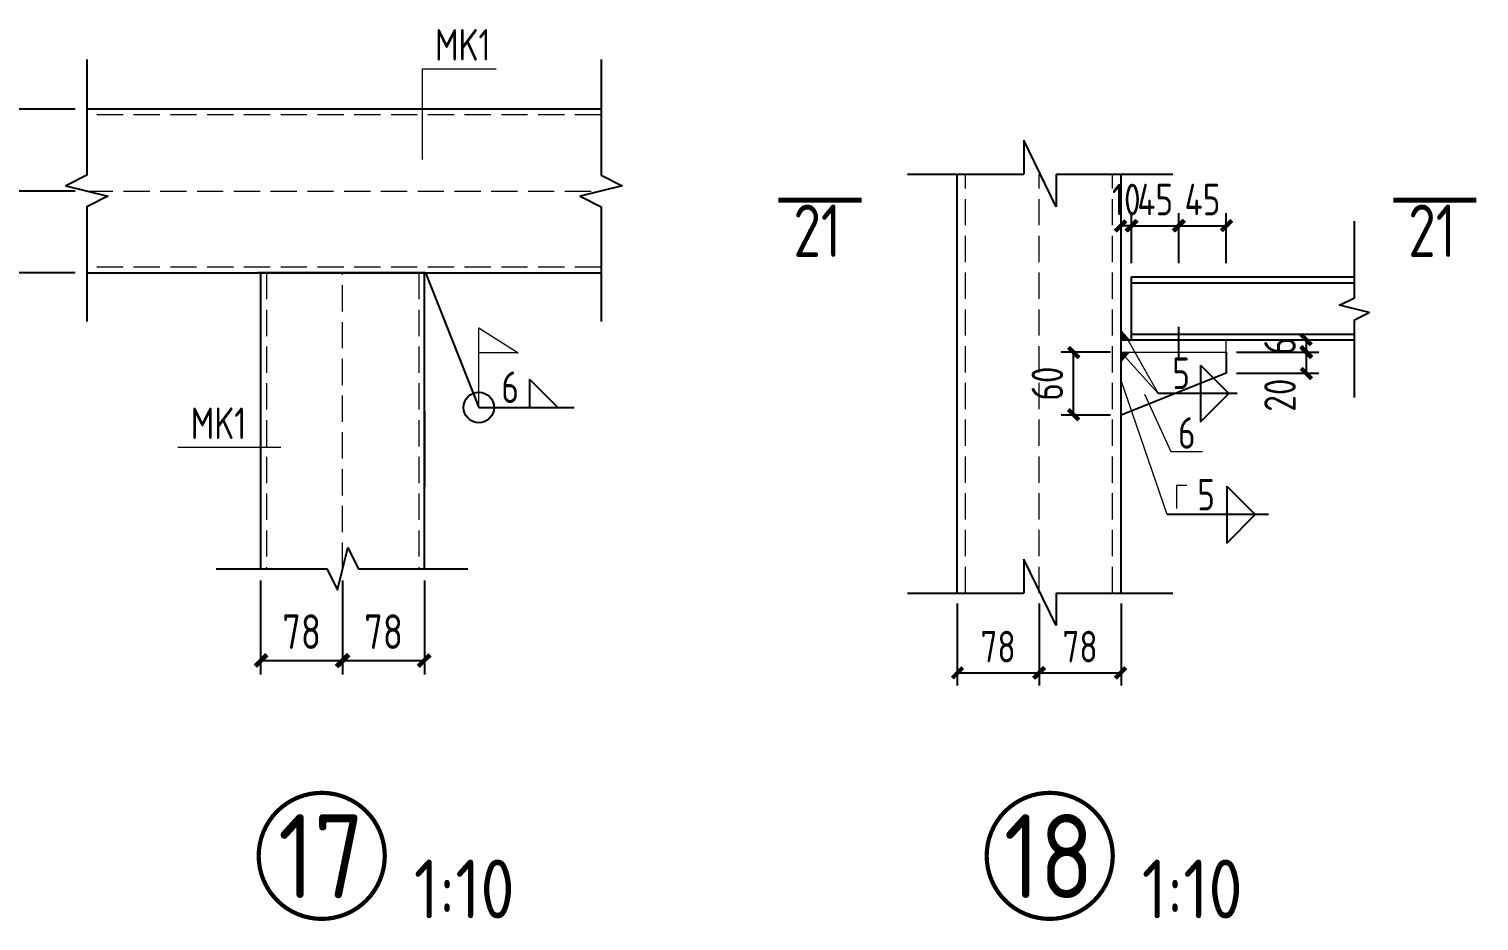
# Model space of a CAD drawing. Header units: millimetres. Extents: x 866309 to 879639, y 39442 to 44891.
# Drawn here: x 875359.2 to 875497.1, y 39549.3 to 39634.2 of the extents above; entities that cross this region are included whole.
import ezdxf

# ---------------------------------------------------------------- set-up
doc = ezdxf.new("R2010")
doc.units = ezdxf.units.MM
doc.header["$LTSCALE"] = 1000
doc.header["$MEASUREMENT"] = 0
doc.linetypes.add('DASH', pattern=[0.35, 0.25, -0.1])
for name, color, linetype, lineweight in [('1', 4, 'Continuous', 70), ('D3', 62, 'Continuous', 9), ('LZ', 64, 'Continuous', 9), ('数字', 3, 'Continuous', 9), ('细实线', 1, 'Continuous', 20)]:
    doc.layers.add(name, color=color, linetype=linetype, lineweight=lineweight)
for name, color, linetype in [('D1', 112, 'Continuous'), ('D2', 6, 'Continuous'), ('DIM', 7, 'Continuous'), ('M_Prof', 2, 'Continuous'), ('M_Thin', 7, 'Continuous'), ('PUB_DIM', 3, 'Continuous'), ('文字', 7, 'Continuous'), ('标注', 7, 'Continuous')]:
    doc.layers.add(name, color=color, linetype=linetype)
doc.styles.add('GBHZ', font='gbenor.shx', dxfattribs={"width": 0.9, "bigfont": 'gbcbig.shx'})
doc.dimstyles.new('Y10', dxfattribs={"dimscale": 0, "dimtxt": 3, "dimasz": 0.01, "dimexe": 1.2, "dimexo": 1, "dimgap": 1, "dimtad": 1, "dimdec": 0, "dimlfac": 10, "dimzin": 0, "dimdsep": 46, "dimtxsty": 'GBHZ', "dimblk1": 'DX', "dimblk2": 'DX', "dimsah": 1, "dimcen": 0.09, "dimdle": 1, "dimadec": 0, "dimazin": 0, "dimtfac": 1, "dimtdec": 0, "dimtix": 1, "dimtmove": 2, "dimatfit": 3, "dimldrblk": 'DX', "dimfxl": 0, "dimtolj": 1, "dimtzin": 0, "dimarcsym": 0})
doc.dimstyles.new('Y10(110)', dxfattribs={"dimscale": 1.1, "dimtxt": 3, "dimasz": 0.01, "dimexe": 1.2, "dimexo": 1, "dimgap": 1, "dimtad": 1, "dimdec": 0, "dimlfac": 10, "dimzin": 0, "dimdsep": 46, "dimtxsty": 'GBHZ', "dimblk1": 'DX', "dimblk2": 'DX', "dimsah": 1, "dimcen": 0.09, "dimdle": 1, "dimadec": 0, "dimazin": 0, "dimtfac": 1, "dimtdec": 0, "dimtix": 1, "dimtmove": 2, "dimatfit": 3, "dimldrblk": 'DX', "dimfxl": 0, "dimtolj": 1, "dimtzin": 0, "dimarcsym": 0})

# ---------------------------------------------------------------- blocks, each defined once
blk = doc.blocks.new('DX')
at = {"color": 0, "linetype": 'ByBlock', "const_width": 40}
blk.add_lwpolyline([(-54, -51), (46, 49)], dxfattribs=at)
blk = doc.blocks.new('*D3542')
at = {"layer": 'Defpoints', "color": 0, "linetype": 'ByBlock', "transparency": 16777216}
for p in [(875468.58, 39615.44), (875464.08, 39610.88), (875468.58, 39610.88)]:
    blk.add_point(p, dxfattribs=at)
at = {"layer": 'DIM', "color": 0, "linetype": 'ByBlock', "lineweight": -2, "transparency": 16777216}
for p, q in [((875464.08, 39611.88), (875464.08, 39616.64)), ((875468.58, 39611.88), (875468.58, 39616.64)), ((875464.07, 39615.44), (875464.06, 39615.44)), ((875464.08, 39615.44), (875468.58, 39615.44)), ((875468.59, 39615.44), (875468.6, 39615.44))]:
    blk.add_line(p, q, dxfattribs=at)
at = {"layer": 'DIM', "color": 0, "linetype": 'ByBlock', "lineweight": -2, "transparency": 16777216, "xscale": 0.01, "yscale": 0.01, "zscale": 0.01}
blk.add_blockref('DX', (875464.08, 39615.44), dxfattribs=at)
at = {"layer": 'DIM', "color": 0, "linetype": 'ByBlock', "lineweight": -2, "transparency": 16777216, "xscale": 0.01, "yscale": 0.01, "zscale": 0.01, "rotation": 180}
blk.add_blockref('DX', (875468.58, 39615.44), dxfattribs=at)
at = {"layer": 'DIM', "color": 0, "linetype": 'ByBlock', "transparency": 16777216, "insert": (875466.33, 39617.94), "char_height": 3, "attachment_point": 5, "style": 'GBHZ'}
blk.add_mtext('\\A1;45', dxfattribs=at)
blk = doc.blocks.new('*D3543')
at = {"layer": 'Defpoints', "color": 0, "linetype": 'ByBlock', "transparency": 16777216}
for p in [(875473.08, 39615.44), (875468.58, 39610.88), (875473.08, 39610.88)]:
    blk.add_point(p, dxfattribs=at)
at = {"layer": 'DIM', "color": 0, "linetype": 'ByBlock', "lineweight": -2, "transparency": 16777216}
for p, q in [((875468.58, 39611.88), (875468.58, 39616.64)), ((875473.08, 39611.88), (875473.08, 39616.64)), ((875468.57, 39615.44), (875468.56, 39615.44)), ((875468.58, 39615.44), (875473.08, 39615.44)), ((875473.09, 39615.44), (875473.1, 39615.44))]:
    blk.add_line(p, q, dxfattribs=at)
at = {"layer": 'DIM', "color": 0, "linetype": 'ByBlock', "lineweight": -2, "transparency": 16777216, "xscale": 0.01, "yscale": 0.01, "zscale": 0.01}
blk.add_blockref('DX', (875468.58, 39615.44), dxfattribs=at)
at = {"layer": 'DIM', "color": 0, "linetype": 'ByBlock', "lineweight": -2, "transparency": 16777216, "xscale": 0.01, "yscale": 0.01, "zscale": 0.01, "rotation": 180}
blk.add_blockref('DX', (875473.08, 39615.44), dxfattribs=at)
at = {"layer": 'DIM', "color": 0, "linetype": 'ByBlock', "transparency": 16777216, "insert": (875470.83, 39617.94), "char_height": 3, "attachment_point": 5, "style": 'GBHZ'}
blk.add_mtext('\\A1;45', dxfattribs=at)
blk = doc.blocks.new('*D3544')
at = {"layer": 'Defpoints', "color": 0, "linetype": 'ByBlock', "transparency": 16777216}
for p in [(875463.08, 39615.44), (875463.08, 39610.88), (875464.08, 39610.88)]:
    blk.add_point(p, dxfattribs=at)
at = {"layer": 'DIM', "color": 0, "linetype": 'ByBlock', "lineweight": -2, "transparency": 16777216}
for p, q in [((875463.08, 39611.88), (875463.08, 39616.64)), ((875464.08, 39611.88), (875464.08, 39616.64)), ((875463.07, 39615.44), (875463.06, 39615.44)), ((875464.08, 39615.44), (875463.08, 39615.44)), ((875464.09, 39615.44), (875464.1, 39615.44))]:
    blk.add_line(p, q, dxfattribs=at)
at = {"layer": 'DIM', "color": 0, "linetype": 'ByBlock', "lineweight": -2, "transparency": 16777216, "xscale": 0.01, "yscale": 0.01, "zscale": 0.01}
blk.add_blockref('DX', (875463.08, 39615.44), dxfattribs=at)
at = {"layer": 'DIM', "color": 0, "linetype": 'ByBlock', "lineweight": -2, "transparency": 16777216, "xscale": 0.01, "yscale": 0.01, "zscale": 0.01, "rotation": 180}
blk.add_blockref('DX', (875464.08, 39615.44), dxfattribs=at)
at = {"layer": 'DIM', "color": 0, "linetype": 'ByBlock', "transparency": 16777216, "insert": (875463.58, 39617.94), "char_height": 3, "attachment_point": 5, "style": 'GBHZ'}
blk.add_mtext('\\A1;10', dxfattribs=at)
blk = doc.blocks.new('*D3593')
at = {"layer": 'Defpoints', "color": 0, "linetype": 'ByBlock', "transparency": 16777216}
for p in [(875355.59, 39618.75), (875364.65, 39618.75), (875364.65, 39610.95)]:
    blk.add_point(p, dxfattribs=at)
at = {"layer": 'DIM', "color": 0, "linetype": 'ByBlock', "lineweight": -2, "transparency": 16777216}
for p, q in [((875363.55, 39618.75), (875354.27, 39618.75)), ((875355.59, 39610.96), (875355.59, 39618.73)), ((875363.55, 39610.95), (875354.27, 39610.95))]:
    blk.add_line(p, q, dxfattribs=at)
at = {"layer": 'DIM', "color": 0, "linetype": 'ByBlock', "lineweight": -2, "transparency": 16777216, "xscale": 0.011, "yscale": 0.011, "zscale": 0.011}
for p, rotation in [((875355.59, 39618.75), 90), ((875355.59, 39610.95), 270)]:
    blk.add_blockref('DX', p, dxfattribs=dict(at, rotation=rotation))
at = {"layer": 'DIM', "color": 0, "linetype": 'ByBlock', "transparency": 16777216, "insert": (875352.84, 39614.85), "char_height": 3.3, "attachment_point": 5, "rotation": 90, "style": 'GBHZ'}
blk.add_mtext('\\A1;78', dxfattribs=at)
blk = doc.blocks.new('*D3594')
at = {"layer": 'Defpoints', "color": 0, "linetype": 'ByBlock', "transparency": 16777216}
for p in [(875355.59, 39626.55), (875364.65, 39626.55), (875364.65, 39618.75)]:
    blk.add_point(p, dxfattribs=at)
at = {"layer": 'DIM', "color": 0, "linetype": 'ByBlock', "lineweight": -2, "transparency": 16777216}
for p, q in [((875363.55, 39626.55), (875354.27, 39626.55)), ((875355.59, 39618.76), (875355.59, 39626.53)), ((875363.55, 39618.75), (875354.27, 39618.75))]:
    blk.add_line(p, q, dxfattribs=at)
at = {"layer": 'DIM', "color": 0, "linetype": 'ByBlock', "lineweight": -2, "transparency": 16777216, "xscale": 0.011, "yscale": 0.011, "zscale": 0.011}
for p, rotation in [((875355.59, 39626.55), 90), ((875355.59, 39618.75), 270)]:
    blk.add_blockref('DX', p, dxfattribs=dict(at, rotation=rotation))
at = {"layer": 'DIM', "color": 0, "linetype": 'ByBlock', "transparency": 16777216, "insert": (875352.84, 39622.65), "char_height": 3.3, "attachment_point": 5, "rotation": 90, "style": 'GBHZ'}
blk.add_mtext('\\A1;78', dxfattribs=at)
blk = doc.blocks.new('*D3595')
at = {"layer": 'Defpoints', "color": 0, "linetype": 'ByBlock', "transparency": 16777216}
for p in [(875381.2, 39582.78), (875389, 39582.78), (875389, 39574.06)]:
    blk.add_point(p, dxfattribs=at)
at = {"layer": 'DIM', "color": 0, "linetype": 'ByBlock', "lineweight": -2, "transparency": 16777216}
for p, q in [((875381.2, 39581.68), (875381.2, 39572.74)), ((875389, 39581.68), (875389, 39572.74)), ((875381.21, 39574.06), (875388.99, 39574.06))]:
    blk.add_line(p, q, dxfattribs=at)
at = {"layer": 'DIM', "color": 0, "linetype": 'ByBlock', "lineweight": -2, "transparency": 16777216, "xscale": 0.011, "yscale": 0.011, "zscale": 0.011, "rotation": 180}
blk.add_blockref('DX', (875381.2, 39574.06), dxfattribs=at)
at = {"layer": 'DIM', "color": 0, "linetype": 'ByBlock', "lineweight": -2, "transparency": 16777216, "xscale": 0.011, "yscale": 0.011, "zscale": 0.011}
blk.add_blockref('DX', (875389, 39574.06), dxfattribs=at)
at = {"layer": 'DIM', "color": 0, "linetype": 'ByBlock', "transparency": 16777216, "insert": (875385.1, 39576.81), "char_height": 3.3, "attachment_point": 5, "style": 'GBHZ'}
blk.add_mtext('\\A1;78', dxfattribs=at)
blk = doc.blocks.new('*D3596')
at = {"layer": 'Defpoints', "color": 0, "linetype": 'ByBlock', "transparency": 16777216}
for p in [(875389, 39582.78), (875396.8, 39582.78), (875396.8, 39574.06)]:
    blk.add_point(p, dxfattribs=at)
at = {"layer": 'DIM', "color": 0, "linetype": 'ByBlock', "lineweight": -2, "transparency": 16777216}
for p, q in [((875389, 39581.68), (875389, 39572.74)), ((875396.8, 39581.68), (875396.8, 39572.74)), ((875389.01, 39574.06), (875396.79, 39574.06))]:
    blk.add_line(p, q, dxfattribs=at)
at = {"layer": 'DIM', "color": 0, "linetype": 'ByBlock', "lineweight": -2, "transparency": 16777216, "xscale": 0.011, "yscale": 0.011, "zscale": 0.011, "rotation": 180}
blk.add_blockref('DX', (875389, 39574.06), dxfattribs=at)
at = {"layer": 'DIM', "color": 0, "linetype": 'ByBlock', "lineweight": -2, "transparency": 16777216, "xscale": 0.011, "yscale": 0.011, "zscale": 0.011}
blk.add_blockref('DX', (875396.8, 39574.06), dxfattribs=at)
at = {"layer": 'DIM', "color": 0, "linetype": 'ByBlock', "transparency": 16777216, "insert": (875392.9, 39576.81), "char_height": 3.3, "attachment_point": 5, "style": 'GBHZ'}
blk.add_mtext('\\A1;78', dxfattribs=at)
blk = doc.blocks.new('*D3598')
at = {"layer": 'Defpoints', "color": 0, "linetype": 'ByBlock', "transparency": 16777216}
for p in [(875447.48, 39580.48), (875455.28, 39580.48), (875455.28, 39572.88)]:
    blk.add_point(p, dxfattribs=at)
at = {"layer": 'DIM', "color": 0, "linetype": 'ByBlock', "lineweight": -2, "transparency": 16777216}
for p, q in [((875447.48, 39579.48), (875447.48, 39571.68)), ((875455.28, 39579.48), (875455.28, 39571.68)), ((875447.49, 39572.88), (875455.27, 39572.88))]:
    blk.add_line(p, q, dxfattribs=at)
at = {"layer": 'DIM', "color": 0, "linetype": 'ByBlock', "lineweight": -2, "transparency": 16777216, "xscale": 0.01, "yscale": 0.01, "zscale": 0.01, "rotation": 180}
blk.add_blockref('DX', (875447.48, 39572.88), dxfattribs=at)
at = {"layer": 'DIM', "color": 0, "linetype": 'ByBlock', "lineweight": -2, "transparency": 16777216, "xscale": 0.01, "yscale": 0.01, "zscale": 0.01}
blk.add_blockref('DX', (875455.28, 39572.88), dxfattribs=at)
at = {"layer": 'DIM', "color": 0, "linetype": 'ByBlock', "transparency": 16777216, "insert": (875451.38, 39575.38), "char_height": 3, "attachment_point": 5, "style": 'GBHZ'}
blk.add_mtext('\\A1;78', dxfattribs=at)
blk = doc.blocks.new('*D3599')
at = {"layer": 'Defpoints', "color": 0, "linetype": 'ByBlock', "transparency": 16777216}
for p in [(875455.28, 39580.48), (875463.08, 39580.48), (875463.08, 39572.88)]:
    blk.add_point(p, dxfattribs=at)
at = {"layer": 'DIM', "color": 0, "linetype": 'ByBlock', "lineweight": -2, "transparency": 16777216}
for p, q in [((875455.28, 39579.48), (875455.28, 39571.68)), ((875463.08, 39579.48), (875463.08, 39571.68)), ((875455.29, 39572.88), (875463.07, 39572.88))]:
    blk.add_line(p, q, dxfattribs=at)
at = {"layer": 'DIM', "color": 0, "linetype": 'ByBlock', "lineweight": -2, "transparency": 16777216, "xscale": 0.01, "yscale": 0.01, "zscale": 0.01, "rotation": 180}
blk.add_blockref('DX', (875455.28, 39572.88), dxfattribs=at)
at = {"layer": 'DIM', "color": 0, "linetype": 'ByBlock', "lineweight": -2, "transparency": 16777216, "xscale": 0.01, "yscale": 0.01, "zscale": 0.01}
blk.add_blockref('DX', (875463.08, 39572.88), dxfattribs=at)
at = {"layer": 'DIM', "color": 0, "linetype": 'ByBlock', "transparency": 16777216, "insert": (875459.18, 39575.38), "char_height": 3, "attachment_point": 5, "style": 'GBHZ'}
blk.add_mtext('\\A1;78', dxfattribs=at)
blk = doc.blocks.new('*D3600')
at = {"layer": 'Defpoints', "color": 0, "linetype": 'ByBlock', "transparency": 16777216}
for p in [(875473.08, 39604.57), (875473.08, 39603.42), (875480.71, 39603.42)]:
    blk.add_point(p, dxfattribs=at)
at = {"layer": 'DIM', "color": 0, "linetype": 'ByBlock', "lineweight": -2, "transparency": 16777216}
for p, q in [((875474.08, 39604.57), (875481.91, 39604.57)), ((875474.08, 39603.42), (875481.91, 39603.42)), ((875480.71, 39604.58), (875480.71, 39604.59)), ((875480.71, 39604.57), (875480.71, 39603.42)), ((875480.71, 39603.41), (875480.71, 39603.4))]:
    blk.add_line(p, q, dxfattribs=at)
at = {"layer": 'DIM', "color": 0, "linetype": 'ByBlock', "lineweight": -2, "transparency": 16777216, "xscale": 0.01, "yscale": 0.01, "zscale": 0.01}
for p, rotation in [((875480.71, 39604.57), 270), ((875480.71, 39603.42), 90)]:
    blk.add_blockref('DX', p, dxfattribs=dict(at, rotation=rotation))
at = {"layer": 'DIM', "color": 0, "linetype": 'ByBlock', "transparency": 16777216, "insert": (875478.21, 39604), "char_height": 3, "attachment_point": 5, "rotation": 90, "style": 'GBHZ'}
blk.add_mtext('\\A1;6', dxfattribs=at)
blk = doc.blocks.new('*D3601')
at = {"layer": 'Defpoints', "color": 0, "linetype": 'ByBlock', "transparency": 16777216}
for p in [(875473.08, 39603.42), (875473.08, 39601.42), (875480.71, 39601.42)]:
    blk.add_point(p, dxfattribs=at)
at = {"layer": 'DIM', "color": 0, "linetype": 'ByBlock', "lineweight": -2, "transparency": 16777216}
for p, q in [((875474.08, 39603.42), (875481.91, 39603.42)), ((875480.71, 39603.43), (875480.71, 39603.44)), ((875480.71, 39603.42), (875480.71, 39601.42)), ((875474.08, 39601.42), (875481.91, 39601.42)), ((875480.71, 39601.41), (875480.71, 39601.4))]:
    blk.add_line(p, q, dxfattribs=at)
at = {"layer": 'DIM', "color": 0, "linetype": 'ByBlock', "lineweight": -2, "transparency": 16777216, "xscale": 0.01, "yscale": 0.01, "zscale": 0.01}
for p, rotation in [((875480.71, 39603.42), 270), ((875480.71, 39601.42), 90)]:
    blk.add_blockref('DX', p, dxfattribs=dict(at, rotation=rotation))
at = {"layer": 'DIM', "color": 0, "linetype": 'ByBlock', "transparency": 16777216, "insert": (875478.21, 39599.32), "char_height": 3, "attachment_point": 5, "rotation": 90, "style": 'GBHZ'}
blk.add_mtext('\\A1;20', dxfattribs=at)
blk = doc.blocks.new('*D3602')
at = {"layer": 'Defpoints', "color": 0, "linetype": 'ByBlock', "transparency": 16777216}
for p in [(875458.57, 39603.42), (875463.08, 39603.42), (875463.08, 39597.42)]:
    blk.add_point(p, dxfattribs=at)
at = {"layer": 'DIM', "color": 0, "linetype": 'ByBlock', "lineweight": -2, "transparency": 16777216}
for p, q in [((875462.08, 39603.42), (875457.37, 39603.42)), ((875458.57, 39597.43), (875458.57, 39603.41)), ((875462.08, 39597.42), (875457.37, 39597.42))]:
    blk.add_line(p, q, dxfattribs=at)
at = {"layer": 'DIM', "color": 0, "linetype": 'ByBlock', "lineweight": -2, "transparency": 16777216, "xscale": 0.01, "yscale": 0.01, "zscale": 0.01}
for p, rotation in [((875458.57, 39603.42), 90), ((875458.57, 39597.42), 270)]:
    blk.add_blockref('DX', p, dxfattribs=dict(at, rotation=rotation))
at = {"layer": 'DIM', "color": 0, "linetype": 'ByBlock', "transparency": 16777216, "insert": (875456.07, 39600.42), "char_height": 3, "attachment_point": 5, "rotation": 90, "style": 'GBHZ'}
blk.add_mtext('\\A1;60', dxfattribs=at)

msp = doc.modelspace()

# ---------------------------------------------------------------- linework, layer by layer
at = {"linetype": 'ByBlock', "ltscale": 0.5, "const_width": 0.4}
for points in [[(875381.013, 39555.464, 1), (875393.013, 39555.464, 1)], [(875450.293, 39555.464, 1), (875462.293, 39555.464, 1)]]:
    msp.add_lwpolyline(points, format="xyb", close=True, dxfattribs=at)
at = {"layer": '1', "const_width": 0.48}
for points in [[(875430.475, 39617.883), (875438.397, 39617.883)], [(875488.983, 39617.883), (875496.906, 39617.883)]]:
    msp.add_lwpolyline(points, dxfattribs=at)
at = {"layer": 'D1', "color": 251}
for p, q in [((875456.918, 39617.257), (875453.841, 39623.578)), ((875453.841, 39623.578), (875453.841, 39620.343)), ((875442.755, 39620.343), (875453.841, 39620.343)), ((875456.918, 39620.343), (875468.024, 39620.343)), ((875456.918, 39620.343), (875456.918, 39617.257)), ((875396.89, 39610.946), (875401.959, 39598.148)), ((875470.631, 39602.182), (875470.631, 39596.773)), ((875470.631, 39602.182), (875473.336, 39599.478)), ((875406.786, 39600.852), (875406.786, 39598.148)), ((875406.786, 39600.852), (875409.491, 39598.148)), ((875474.146, 39599.478), (875466.6, 39599.478)), ((875470.631, 39596.773), (875473.336, 39599.478)), ((875401.959, 39598.148), (875411.042, 39598.148)), ((875473.146, 39590.653), (875475.851, 39587.948)), ((875473.146, 39590.653), (875473.146, 39585.244)), ((875477.118, 39587.948), (875467.466, 39587.948)), ((875473.146, 39585.244), (875475.851, 39587.948)), ((875456.918, 39577.399), (875453.841, 39583.72)), ((875453.841, 39583.72), (875453.841, 39580.485)), ((875442.755, 39580.485), (875453.841, 39580.485)), ((875456.918, 39580.485), (875468.024, 39580.485)), ((875456.918, 39580.485), (875456.918, 39577.399))]:
    msp.add_line(p, q, dxfattribs=at)
msp.add_circle((875401.959, 39598.148), 1.451, dxfattribs=at)
at = {"layer": 'D2'}
for p, q in [((875447.483, 39580.485), (875447.483, 39620.343)), ((875463.083, 39580.485), (875463.083, 39620.343)), ((875464.08, 39604.573), (875464.08, 39610.571)), ((875464.08, 39610.571), (875485.282, 39610.571)), ((875464.08, 39610.008), (875485.282, 39610.008)), ((875464.08, 39605.136), (875485.282, 39605.136)), ((875468.583, 39602.745), (875468.583, 39605.812)), ((875463.083, 39604.573), (875485.282, 39604.573))]:
    msp.add_line(p, q, dxfattribs=at)
at = {"layer": 'D3', "color": 251}
for p, q in [((875396.56, 39630.373), (875403.615, 39630.373)), ((875396.56, 39630.373), (875396.56, 39621.762)), ((875463.469, 39605.024), (875466.6, 39599.478)), ((875463.469, 39602.97), (875466.6, 39599.478)), ((875467.466, 39587.948), (875463.083, 39600.708)), ((875373.315, 39594.351), (875383.108, 39594.351))]:
    msp.add_line(p, q, dxfattribs=at)
at = {"layer": 'D3'}
for p, q in [((875463.083, 39605.437), (875463.854, 39604.573)), ((875463.083, 39603.421), (875473.083, 39603.421)), ((875463.083, 39602.519), (875463.854, 39603.421)), ((875473.083, 39603.421), (875473.083, 39604.573))]:
    msp.add_line(p, q, dxfattribs=at)
for points in [[(875463.083, 39605.437), (875463.083, 39604.573), (875463.854, 39604.573), (875463.083, 39604.573)], [(875463.083, 39602.519), (875463.083, 39603.421), (875463.854, 39603.421), (875463.083, 39603.421)]]:
    msp.add_solid(points, dxfattribs=at)
at = {"layer": 'LZ', "color": 251, "linetype": 'DASH', "ltscale": 0.01}
for p, q in [((875413.608, 39625.995), (875364.646, 39625.995)), ((875448.283, 39580.485), (875448.283, 39620.343)), ((875455.283, 39580.485), (875455.283, 39620.343)), ((875462.283, 39580.485), (875462.283, 39620.343)), ((875364.646, 39618.746), (875413.608, 39618.746)), ((875413.608, 39611.496), (875364.646, 39611.496)), ((875381.751, 39610.946), (875381.751, 39582.781)), ((875389.001, 39582.781), (875389.001, 39610.946)), ((875396.251, 39610.946), (875396.251, 39582.781))]:
    msp.add_line(p, q, dxfattribs=at)
at = {"layer": 'M_Prof'}
for p, q in [((875413.608, 39626.546), (875364.646, 39626.546)), ((875364.646, 39610.946), (875413.608, 39610.946)), ((875396.89, 39610.946), (875380.89, 39610.946)), ((875381.201, 39610.946), (875381.201, 39582.781)), ((875396.801, 39582.781), (875396.801, 39610.946)), ((875396.801, 39597.802), (875396.801, 39590.627))]:
    msp.add_line(p, q, dxfattribs=at)
at = {"layer": 'M_Thin', "color": 7}
for points in [[(875364.646, 39631.275), (875364.646, 39620.246), (875362.646, 39619.246), (875366.646, 39618.246), (875364.646, 39617.246), (875364.646, 39606.321)], [(875413.608, 39631.275), (875413.608, 39620.246), (875415.608, 39619.246), (875411.608, 39618.246), (875413.608, 39617.246), (875413.608, 39606.321)], [(875376.971, 39582.781), (875387.501, 39582.781), (875388.501, 39580.781), (875389.501, 39584.781), (875390.501, 39582.781), (875400.925, 39582.781)]]:
    msp.add_lwpolyline(points, dxfattribs=at)
at = {"layer": 'M_Thin', "color": 7, "elevation": 0}
msp.add_lwpolyline([(875485.282, 39599.108), (875485.282, 39606.479), (875486.682, 39607.179), (875483.882, 39607.879), (875485.282, 39608.579), (875485.282, 39615.876)], dxfattribs=at)
at = {"layer": '数字'}
for p, q in [((875465.324, 39599.42), (875467.828, 39593.97)), ((875467.828, 39593.97), (875470.836, 39593.97)), ((875468.373, 39590.754), (875468.373, 39588.513)), ((875468.373, 39590.754), (875469.353, 39590.754))]:
    msp.add_line(p, q, dxfattribs=at)
at = {"layer": '标注'}
for p, q in [((875473.083, 39603.421), (875473.083, 39601.421)), ((875473.083, 39601.421), (875463.083, 39597.421))]:
    msp.add_line(p, q, dxfattribs=at)
at = {"layer": '细实线', "color": 251}
for p, q in [((875401.959, 39598.148), (875401.959, 39605.71)), ((875401.959, 39605.71), (875405.715, 39603.338)), ((875405.715, 39603.338), (875401.959, 39603.338))]:
    msp.add_line(p, q, dxfattribs=at)
msp.add_solid([(875401.959, 39603.338), (875401.959, 39605.71), (875405.715, 39603.338), (875401.959, 39603.338)], dxfattribs=at)

# ---------------------------------------------------------------- texts
at = {"layer": 'PUB_DIM', "style": 'GBHZ', "width": 0.9}
for p in [(875431.901, 39612.464), (875490.41, 39612.464)]:
    msp.add_text('21', height=5, dxfattribs=at).set_placement(p)
at = {"layer": '数字', "style": 'GBHZ', "width": 0.9}
for s, p in [('MK1', (875397.79, 39631.162)), ('5', (875467.96, 39599.902)), ('6', (875404.114, 39598.572)), ('MK1', (875374.545, 39595.14)), ('6', (875468.506, 39594.224)), ('5', (875470.334, 39588.344))]:
    msp.add_text(s, height=3, dxfattribs=at).set_placement(p)
at = {"layer": '文字', "color": 6, "style": 'GBHZ'}
for s, height, p in [('17', 8, (875382.865, 39551.43)), ('18', 8, (875451.925, 39551.43)), ('1:10', 5.6, (875395.779, 39549.512, -0.009)), ('1:10', 5.6, (875465.059, 39549.512, -0.009))]:
    msp.add_text(s, height=height, dxfattribs=at).set_placement(p)

# ---------------------------------------------------------------- dimensions: what is measured, and where the dimension line sits
at = {"layer": 'DIM', "linetype": 'ByBlock'}
for base, p1, p2, picture, middle in [((875355.59, 39626.546), (875364.646, 39618.746), (875364.646, 39626.546), '*D3594', (875352.84, 39622.646)), ((875355.59, 39618.746), (875364.646, 39610.946), (875364.646, 39618.746), '*D3593', (875352.84, 39614.846))]:
    dim = msp.add_linear_dim(base=base, p1=p1, p2=p2, angle=90, dimstyle='Y10(110)', dxfattribs=at)
    dim.commit()
    dim.dimension.update_dxf_attribs({"geometry": picture, "text_midpoint": middle})
for base, p1, p2, angle, picture, middle in [((875463.083, 39615.444), (875464.083, 39610.88), (875463.083, 39610.88), 180, '*D3544', (875463.583, 39617.944)), ((875458.569, 39603.421), (875463.083, 39597.421), (875463.083, 39603.421), 90, '*D3602', (875456.069, 39600.421))]:
    dim = msp.add_linear_dim(base=base, p1=p1, p2=p2, angle=angle, dimstyle='Y10', override={"dimscale": 1}, dxfattribs=at)
    dim.commit()
    dim.dimension.update_dxf_attribs({"geometry": picture, "text_midpoint": middle})
for base, p1, p2, picture, middle in [((875468.583, 39615.444), (875464.083, 39610.88), (875468.583, 39610.88), '*D3542', (875466.333, 39617.944)), ((875473.083, 39615.444), (875468.583, 39610.88), (875473.083, 39610.88), '*D3543', (875470.833, 39617.944)), ((875455.283, 39572.875), (875447.483, 39580.485), (875455.283, 39580.485), '*D3598', (875451.383, 39575.375)), ((875463.083, 39572.875), (875455.283, 39580.485), (875463.083, 39580.485), '*D3599', (875459.183, 39575.375))]:
    dim = msp.add_linear_dim(base=base, p1=p1, p2=p2, dimstyle='Y10', override={"dimscale": 1}, dxfattribs=at)
    dim.commit()
    dim.dimension.update_dxf_attribs({"geometry": picture, "text_midpoint": middle})
dim = msp.add_linear_dim(base=(875480.711, 39603.421), p1=(875473.083, 39604.573), p2=(875473.083, 39603.421), angle=90, text='6', dimstyle='Y10', override={"dimscale": 1}, dxfattribs=at)
dim.commit()
dim.dimension.update_dxf_attribs({"geometry": '*D3600', "text_midpoint": (875478.211, 39603.997)})
dim = msp.add_linear_dim(base=(875480.711, 39601.421), p1=(875473.083, 39603.421), p2=(875473.083, 39601.421), angle=90, dimstyle='Y10', override={"dimscale": 1}, dxfattribs=at)
dim.commit()
dim.dimension.update_dxf_attribs({"geometry": '*D3601', "text_midpoint": (875478.211, 39599.317), "dimtype": 160})
for base, p1, p2, picture, middle in [((875389.001, 39574.055), (875381.201, 39582.781), (875389.001, 39582.781), '*D3595', (875385.101, 39576.805)), ((875396.801, 39574.055), (875389.001, 39582.781), (875396.801, 39582.781), '*D3596', (875392.901, 39576.805))]:
    dim = msp.add_linear_dim(base=base, p1=p1, p2=p2, dimstyle='Y10(110)', dxfattribs=at)
    dim.commit()
    dim.dimension.update_dxf_attribs({"geometry": picture, "text_midpoint": middle})

doc.saveas('drawing.dxf')
